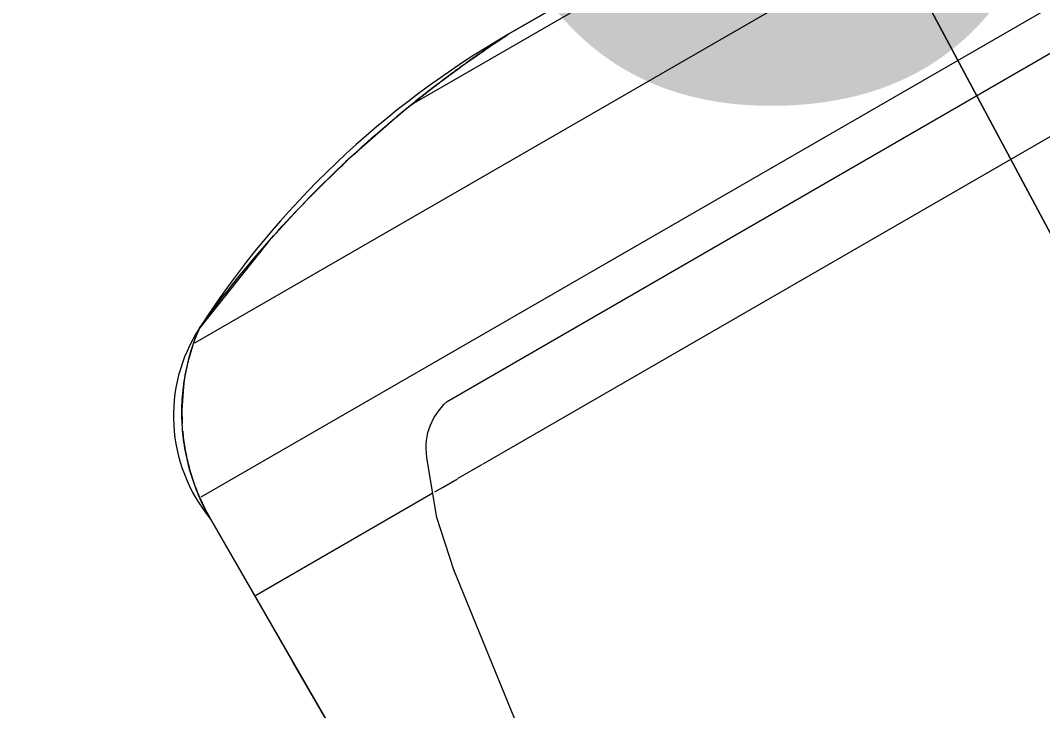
# Model space of a CAD drawing. Header units: inches. Extents: x 6664 to 8129, y 209 to 1287.
# Drawn here: x 7383.98 to 7393.87, y 537.26 to 543.94 of the extents above; entities that cross this region are included whole.
import ezdxf

# ---------------------------------------------------------------- set-up
doc = ezdxf.new("R2010")
doc.units = ezdxf.units.IN
doc.header["$MEASUREMENT"] = 0
doc.layers.add('A-ANNO-NOTE', color=131, linetype='Continuous', lineweight=30)
doc.layers.add('I-FURN', color=30, linetype='Continuous', lineweight=9)
doc.styles.add('Swis721 Lt BT', font='swissl.ttf', dxfattribs={"height": 9})

# ---------------------------------------------------------------- blocks, each defined once
blk = doc.blocks.new('Desk-Worksurface-Teknion-WWWTW3060-R2011 - 30_ x 60_-V87-11th FLOOR POWER _ SIGNAL')
at = {"layer": 'I-FURN'}
blk.add_arc((-33.5295, 44.3123), 30.5515, 270.59529, 329.40548, dxfattribs=at)
blk = doc.blocks.new('Allsteel Seating Acuity Work-Conference Chair1 - Fully Adj_ Arms_ Mesh Back-V142-11th FLOOR POWER _ SIGNAL')
at = {"layer": 'I-FURN', "lineweight": 13}
for p, q in [((8.475, -3.356), (7.767, -8.5318)), ((9.5606, -9.2766), (9.5606, -4.0212)), ((9.5606, -4.0212), (9.5606, -8.5318)), ((9.5606, -10.1368), (9.5606, -4.0225)), ((1.0155, -12.2976), (1.2833, -4.0802)), ((1.2833, -4.0802), (1.0155, -12.2976)), ((9.5606, -8.5318), (9.5606, -10.1368)), ((7.0092, -9.2766), (-7.0092, -9.2766)), ((7.2864, -9.2766), (7.0159, -9.2766)), ((7.4633, -9.2766), (7.2968, -9.2766)), ((7.5483, -9.2766), (7.4644, -9.2766)), ((9.5606, -9.2766), (7.5711, -9.2766)), ((9.5606, -10.1368), (9.5606, -9.2766)), ((7.0092, -9.9735), (-7.0092, -9.9735)), ((9.5334, -10.3645), (-9.5334, -10.3645)), ((9.2724, -11.1865), (9.336, -11.0711)), ((8.9909, -11.5572), (9.0717, -11.4676)), ((9.0719, -11.4673), (9.1109, -11.4201)), ((8.858, -11.6843), (8.9909, -11.5572)), ((8.8398, -11.6843), (-8.8398, -11.6843)), ((7.7319, -12.178), (8.73, -11.7875)), ((7.4859, -12.2579), (7.7282, -12.1793)), ((6.7094, -12.47), (7.1498, -12.357)), ((5.9867, -12.6152), (6.7009, -12.472)), ((5.8459, -12.635), (-5.8459, -12.635)), ((5.8638, -12.635), (5.9867, -12.6152)), ((-4.7329, -12.7553), (4.7329, -12.7553)), ((-4.7172, -12.7539), (4.7172, -12.7539))]:
    blk.add_line(p, q, dxfattribs=at)
at = {"layer": 'I-FURN', "lineweight": 13, "flags": 128}
for points in [[(7.767, -8.5318), (7.6557, -9.0501), (7.4644, -9.5624)], [(9.548, -10.3645), (9.5574, -10.2508), (9.5606, -10.1368)], [(9.1109, -11.4201), (9.1488, -11.3711), (9.2724, -11.1865)], [(8.73, -11.7875), (8.795, -11.7372), (8.858, -11.6843)], [(7.1498, -12.357), (7.3251, -12.3067), (7.4859, -12.2579)]]:
    blk.add_lwpolyline(points, dxfattribs=at)
at = {"layer": 'I-FURN', "lineweight": 13}
for centre, radius, start, end in [((8.0179, -10.3949), 1.5641, 297.0814, 9.49495), ((4.7172, -3.9396), 8.8144, 270, 297.0814)]:
    blk.add_arc(centre, radius, start, end, dxfattribs=at)
for points in [[(7.4644, -9.5624), (7.4254, -9.6742), (7.3105, -9.8538), (7.1219, -9.9476), (7.0092, -9.9735)], [(9.3685, -11.0046), (9.3909, -10.9565), (9.4328, -10.8567), (9.486, -10.6945), (9.5257, -10.5267), (9.542, -10.4182), (9.548, -10.3645)], [(8.73, -11.7875), (8.4218, -11.9253), (7.7902, -12.1745), (6.8063, -12.4629), (6.1272, -12.5963), (5.7834, -12.6473)], [(5.5753, -12.6761), (5.6449, -12.6672), (5.7144, -12.6571), (5.7839, -12.6469)], [(5.7839, -12.6472), (5.8106, -12.6432), (5.8372, -12.6392), (5.8638, -12.635)], [(5.4954, -12.6862), (5.522, -12.6829), (5.5487, -12.6797), (5.5753, -12.6761)]]:
    blk.add_open_spline(points, degree=3, dxfattribs=at)
for points, knots in [([(9.5606, -10.1368), (9.5606, -10.3013), (9.5308, -10.5456), (9.4488, -10.8136), (9.3895, -10.9609), (9.3386, -11.0685), (9.2819, -11.1726), (9.1987, -11.3062), (9.0333, -11.5274), (8.8582, -11.6923), (8.73, -11.7875)], [0, 0, 0, 0, 0.25, 0.375, 0.4375, 0.5, 0.5625, 0.625, 0.75, 1, 1, 1, 1]), ([(5.7834, -12.6473), (5.7354, -12.6544), (5.6392, -12.668), (5.495, -12.6866), (5.3747, -12.7004), (5.2906, -12.7093), (5.2426, -12.7142), (5.2067, -12.7177), (5.1702, -12.7211), (5.1203, -12.7257), (5.0572, -12.7311), (4.9963, -12.7359), (4.9566, -12.7389), (4.9349, -12.7404), (4.9195, -12.7415), (4.9038, -12.7426), (4.8814, -12.7442), (4.84, -12.7469), (4.7803, -12.7505), (4.7354, -12.753), (4.7199, -12.7538), (4.7168, -12.7539), (4.7173, -12.7539), (4.7181, -12.7539)], [0, 0, 0, 0, 0.0625, 0.125, 0.1875, 0.21875, 0.234375, 0.25, 0.265625, 0.28125, 0.3125, 0.34375, 0.359375, 0.3671875, 0.375, 0.3828125, 0.390625, 0.40625, 0.4375, 0.46875, 0.484375, 0.4921875, 0.5, 0.5, 0.5, 0.5]), ([(4.7181, -12.7539), (4.7198, -12.7538), (4.728, -12.7533), (4.7609, -12.7516), (4.8222, -12.748), (4.8795, -12.7443), (4.9057, -12.7425)], [0.5, 0.5, 0.5, 0.5, 0.515625, 0.53125, 0.5625, 0.58981671, 0.58981671, 0.58981671, 0.58981671]), ([(4.9057, -12.7425), (4.9095, -12.7422), (4.9282, -12.7409), (4.9537, -12.7391), (4.9806, -12.7371), (4.9929, -12.7361), (4.999, -12.7357)], [0.58981671, 0.58981671, 0.58981671, 0.58981671, 0.59375, 0.609375, 0.6171875, 0.625, 0.625, 0.625, 0.625]), ([(4.999, -12.7357), (5.005, -12.7352), (5.0167, -12.7343), (5.0406, -12.7324), (5.0823, -12.729), (5.1397, -12.724), (5.1853, -12.7197), (5.2068, -12.7177)], [0.625, 0.625, 0.625, 0.625, 0.6328125, 0.640625, 0.65625, 0.6875, 0.71539917, 0.71539917, 0.71539917, 0.71539917]), ([(5.2068, -12.7177), (5.2094, -12.7174), (5.236, -12.7148), (5.2627, -12.7122), (5.2867, -12.7097)], [0.71539917, 0.71539917, 0.71539917, 0.71539917, 0.71875, 0.75, 0.75, 0.75, 0.75]), ([(5.2867, -12.7097), (5.3107, -12.7072), (5.3588, -12.7021), (5.4284, -12.6942), (5.4739, -12.6889), (5.4954, -12.6863)], [0.75, 0.75, 0.75, 0.75, 0.78125, 0.8125, 0.84040489, 0.84040489, 0.84040489, 0.84040489])]:
    blk.add_open_spline(points, degree=3, knots=knots, dxfattribs=at)

msp = doc.modelspace()

# ---------------------------------------------------------------- block references
at = {"layer": 'I-FURN'}
for name, p, rotation in [('Desk-Worksurface-Teknion-WWWTW3060-R2011 - 30_ x 60_-V87-11th FLOOR POWER _ SIGNAL', (7369.6839, 572.0021), 179.9999970424413), ('Allsteel Seating Acuity Work-Conference Chair1 - Fully Adj_ Arms_ Mesh Back-V142-11th FLOOR POWER _ SIGNAL', (7399.1669, 535.1203), 210.0001125612781)]:
    msp.add_blockref(name, p, dxfattribs=dict(at, rotation=rotation))

# ---------------------------------------------------------------- texts
at = {"layer": 'A-ANNO-NOTE', "lineweight": 9, "insert": (7387.5977, 552.2421), "char_height": 9, "width": 20.604, "attachment_point": 1, "style": 'Swis721 Lt BT'}
msp.add_mtext('60"', dxfattribs=at)

doc.saveas('drawing.dxf')
